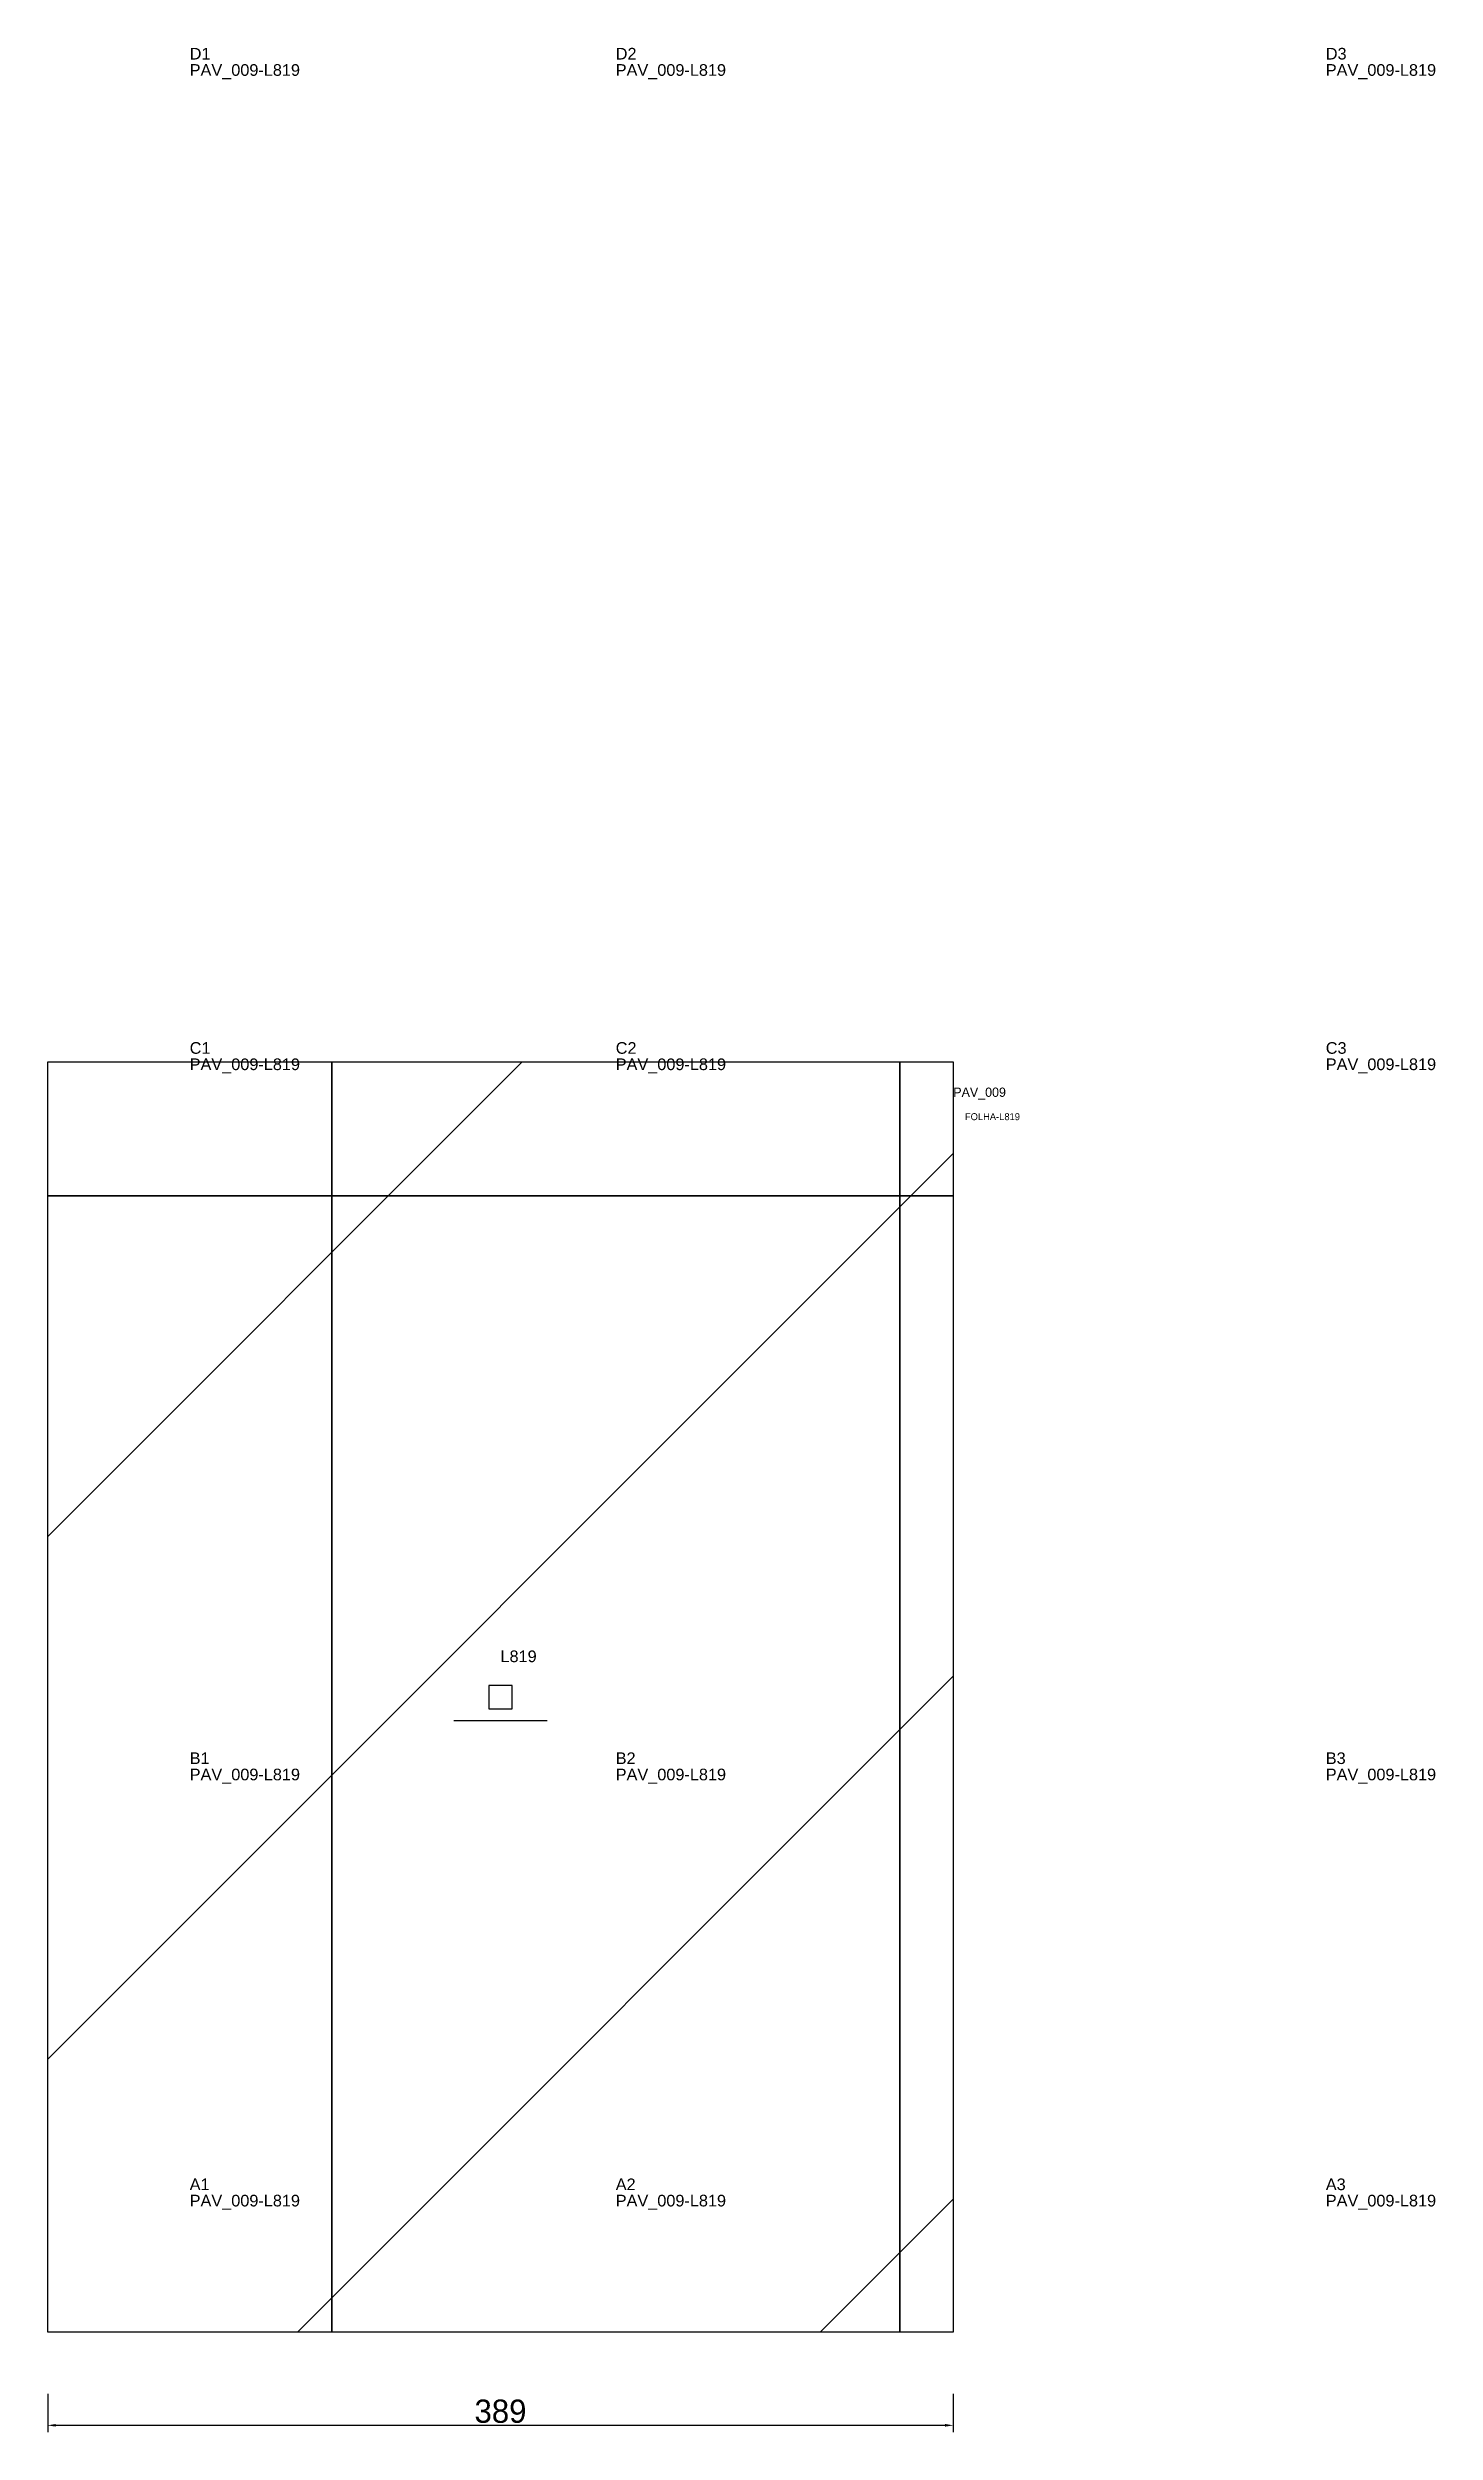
# Model space of a CAD drawing. Header units: metres. Extents: x 222 to 818, y -387 to 637.
import ezdxf

# ---------------------------------------------------------------- set-up
doc = ezdxf.new("R2010")
doc.units = ezdxf.units.M
for name, color, linetype in [('3', 3, 'CONTINUOUS'), ('AUX00', 7, 'CONTINUOUS'), ('COTA', 241, 'CONTINUOUS'), ('FOLHA', 255, 'CONTINUOUS'), ('Hachura', 251, 'CONTINUOUS'), ('NOMENCLATURA', 7, 'CONTINUOUS'), ('Nível', 160, 'CONTINUOUS'), ('Painéis', 200, 'CONTINUOUS'), ('Pilares', 5, 'CONTINUOUS'), ('SARR_2.2x7', 40, 'CONTINUOUS')]:
    doc.layers.add(name, color=color, linetype=linetype)
doc.styles.add('ARIAL', font='Arial.ttf')
doc.styles.add('STR_STANDARD', font='arial.ttf')
doc.dimstyles.new('EZ DXF', dxfattribs={"dimtxt": 10, "dimasz": 3.5, "dimexe": 3, "dimexo": 1.5, "dimgap": 1, "dimtad": 1, "dimdec": 1, "dimdsep": 46, "dimcen": 2.5, "dimazin": 3, "dimtfac": 1, "dimtmove": 0, "dimatfit": 3})

msp = doc.modelspace()

# ---------------------------------------------------------------- hatches: boundary and pattern name
at = {"layer": 'Hachura'}
h = msp.add_hatch(dxfattribs=at)
h.set_pattern_fill('ANSI31', scale=50)
h.paths.add_polyline_path([(611.2, 201.5), (611.2, -124), (611.2, -344), (581.2, -344), (222.2, -344), (222.2, 65), (222.2, 105), (222.2, 201.5)])
h = msp.add_hatch(dxfattribs=at)
h.set_pattern_fill('ANSI31', scale=50)
h.paths.add_polyline_path([(611.2, 201.5), (611.2, -124), (611.2, -344), (581.2, -344), (222.2, -344), (222.2, 65), (222.2, 105), (222.2, 201.5)])

# ---------------------------------------------------------------- linework, layer by layer
at = {"layer": '3'}
for points in [[(344.2, -344), (344.2, 201.5)], [(344.2, -344), (344.2, 201.5)], [(588.2, -344), (588.2, 201.5)], [(588.2, -344), (588.2, 201.5)], [(222.2, 144), (611.2, 144)], [(222.2, 144), (611.2, 144)]]:
    msp.add_lwpolyline(points, close=True, dxfattribs=at)
at = {"layer": 'Painéis', "color": 200}
for p, q in [((222.2, 105), (222.2, 201.5)), ((222.2, 201.5), (611.2, 201.5)), ((222.2, 105), (222.2, 201.5)), ((222.2, 201.5), (611.2, 201.5)), ((611.2, 201.5), (611.2, -124)), ((611.2, 201.5), (611.2, -124)), ((222.2, 65), (222.2, 105)), ((222.2, 65), (222.2, 105)), ((222.2, -344), (222.2, 65)), ((222.2, -344), (222.2, 65)), ((611.2, -124), (611.2, -344)), ((611.2, -124), (611.2, -344)), ((581.2, -344), (222.2, -344)), ((581.2, -344), (222.2, -344)), ((611.2, -344), (581.2, -344)), ((611.2, -344), (581.2, -344))]:
    msp.add_line(p, q, dxfattribs=at)
at = {"layer": 'Pilares'}
msp.add_lwpolyline([(411.7, -76.25), (421.7, -76.25), (421.7, -66.25), (411.7, -66.25)], close=True, dxfattribs=at)
msp.add_lwpolyline([(411.7, -76.25), (421.7, -76.25), (421.7, -66.25), (411.7, -66.25)], close=True, dxfattribs=at)
at = {"layer": 'SARR_2.2x7'}
msp.add_line((396.7, -81.25), (436.7, -81.25), dxfattribs=at)
msp.add_line((396.7, -81.25), (436.7, -81.25), dxfattribs=at)

# ---------------------------------------------------------------- texts
at = {"layer": '3', "style": 'STR_STANDARD'}
for s, p in [('D1', (283.2, 632)), ('D1', (283.2, 632)), ('D2', (466.2, 632)), ('D2', (466.2, 632)), ('D3', (771.2, 632)), ('D3', (771.2, 632)), ('C1', (283.2, 205)), ('C1', (283.2, 205)), ('C2', (466.2, 205)), ('C2', (466.2, 205)), ('C3', (771.2, 205)), ('C3', (771.2, 205)), ('B1', (283.2, -100)), ('B1', (283.2, -100)), ('B2', (466.2, -100)), ('B2', (466.2, -100)), ('B3', (771.2, -100)), ('B3', (771.2, -100)), ('A1', (283.2, -283)), ('A1', (283.2, -283)), ('A2', (466.2, -283)), ('A2', (466.2, -283)), ('A3', (771.2, -283)), ('A3', (771.2, -283))]:
    msp.add_text(s, height=5, dxfattribs=at).set_placement(p)
at = {"layer": 'AUX00', "style": 'STR_STANDARD'}
for p in [(283.2, 625), (283.2, 625), (466.2, 625), (466.2, 625), (771.2, 625), (771.2, 625), (283.2, 198), (283.2, 198), (466.2, 198), (466.2, 198), (771.2, 198), (771.2, 198), (283.2, -107), (283.2, -107), (466.2, -107), (466.2, -107), (771.2, -107), (771.2, -107), (283.2, -290), (283.2, -290), (466.2, -290), (466.2, -290), (771.2, -290), (771.2, -290)]:
    msp.add_text('PAV_009-L819', height=5, dxfattribs=at).set_placement(p)
at = {"layer": 'FOLHA'}
msp.add_text('FOLHA-L819', height=3, dxfattribs=at).set_placement((616.2, 176.5))
msp.add_text('FOLHA-L819', height=3, dxfattribs=at).set_placement((616.2, 176.5))
at = {"layer": 'NOMENCLATURA', "insert": (416.7, -51.25), "char_height": 5, "attachment_point": 1, "style": 'ARIAL'}
msp.add_mtext('L819', dxfattribs=at)
msp.add_mtext('L819', dxfattribs=at)
at = {"layer": 'Nível'}
msp.add_text('PAV_009', height=4, dxfattribs=at).set_placement((611.2, 186.5))
msp.add_text('PAV_009', height=4, dxfattribs=at).set_placement((611.2, 186.5))

# ---------------------------------------------------------------- dimensions: what is measured, and where the dimension line sits
at = {"layer": 'COTA'}
msp.add_linear_dim(base=(222.2, -384), p1=(222.2, -369), p2=(611.2, -369), dimstyle='EZ DXF', dxfattribs=at).render()
msp.add_linear_dim(base=(222.2, -384), p1=(222.2, -369), p2=(611.2, -369), dimstyle='EZ DXF', dxfattribs=at).render()

doc.saveas('drawing.dxf')
